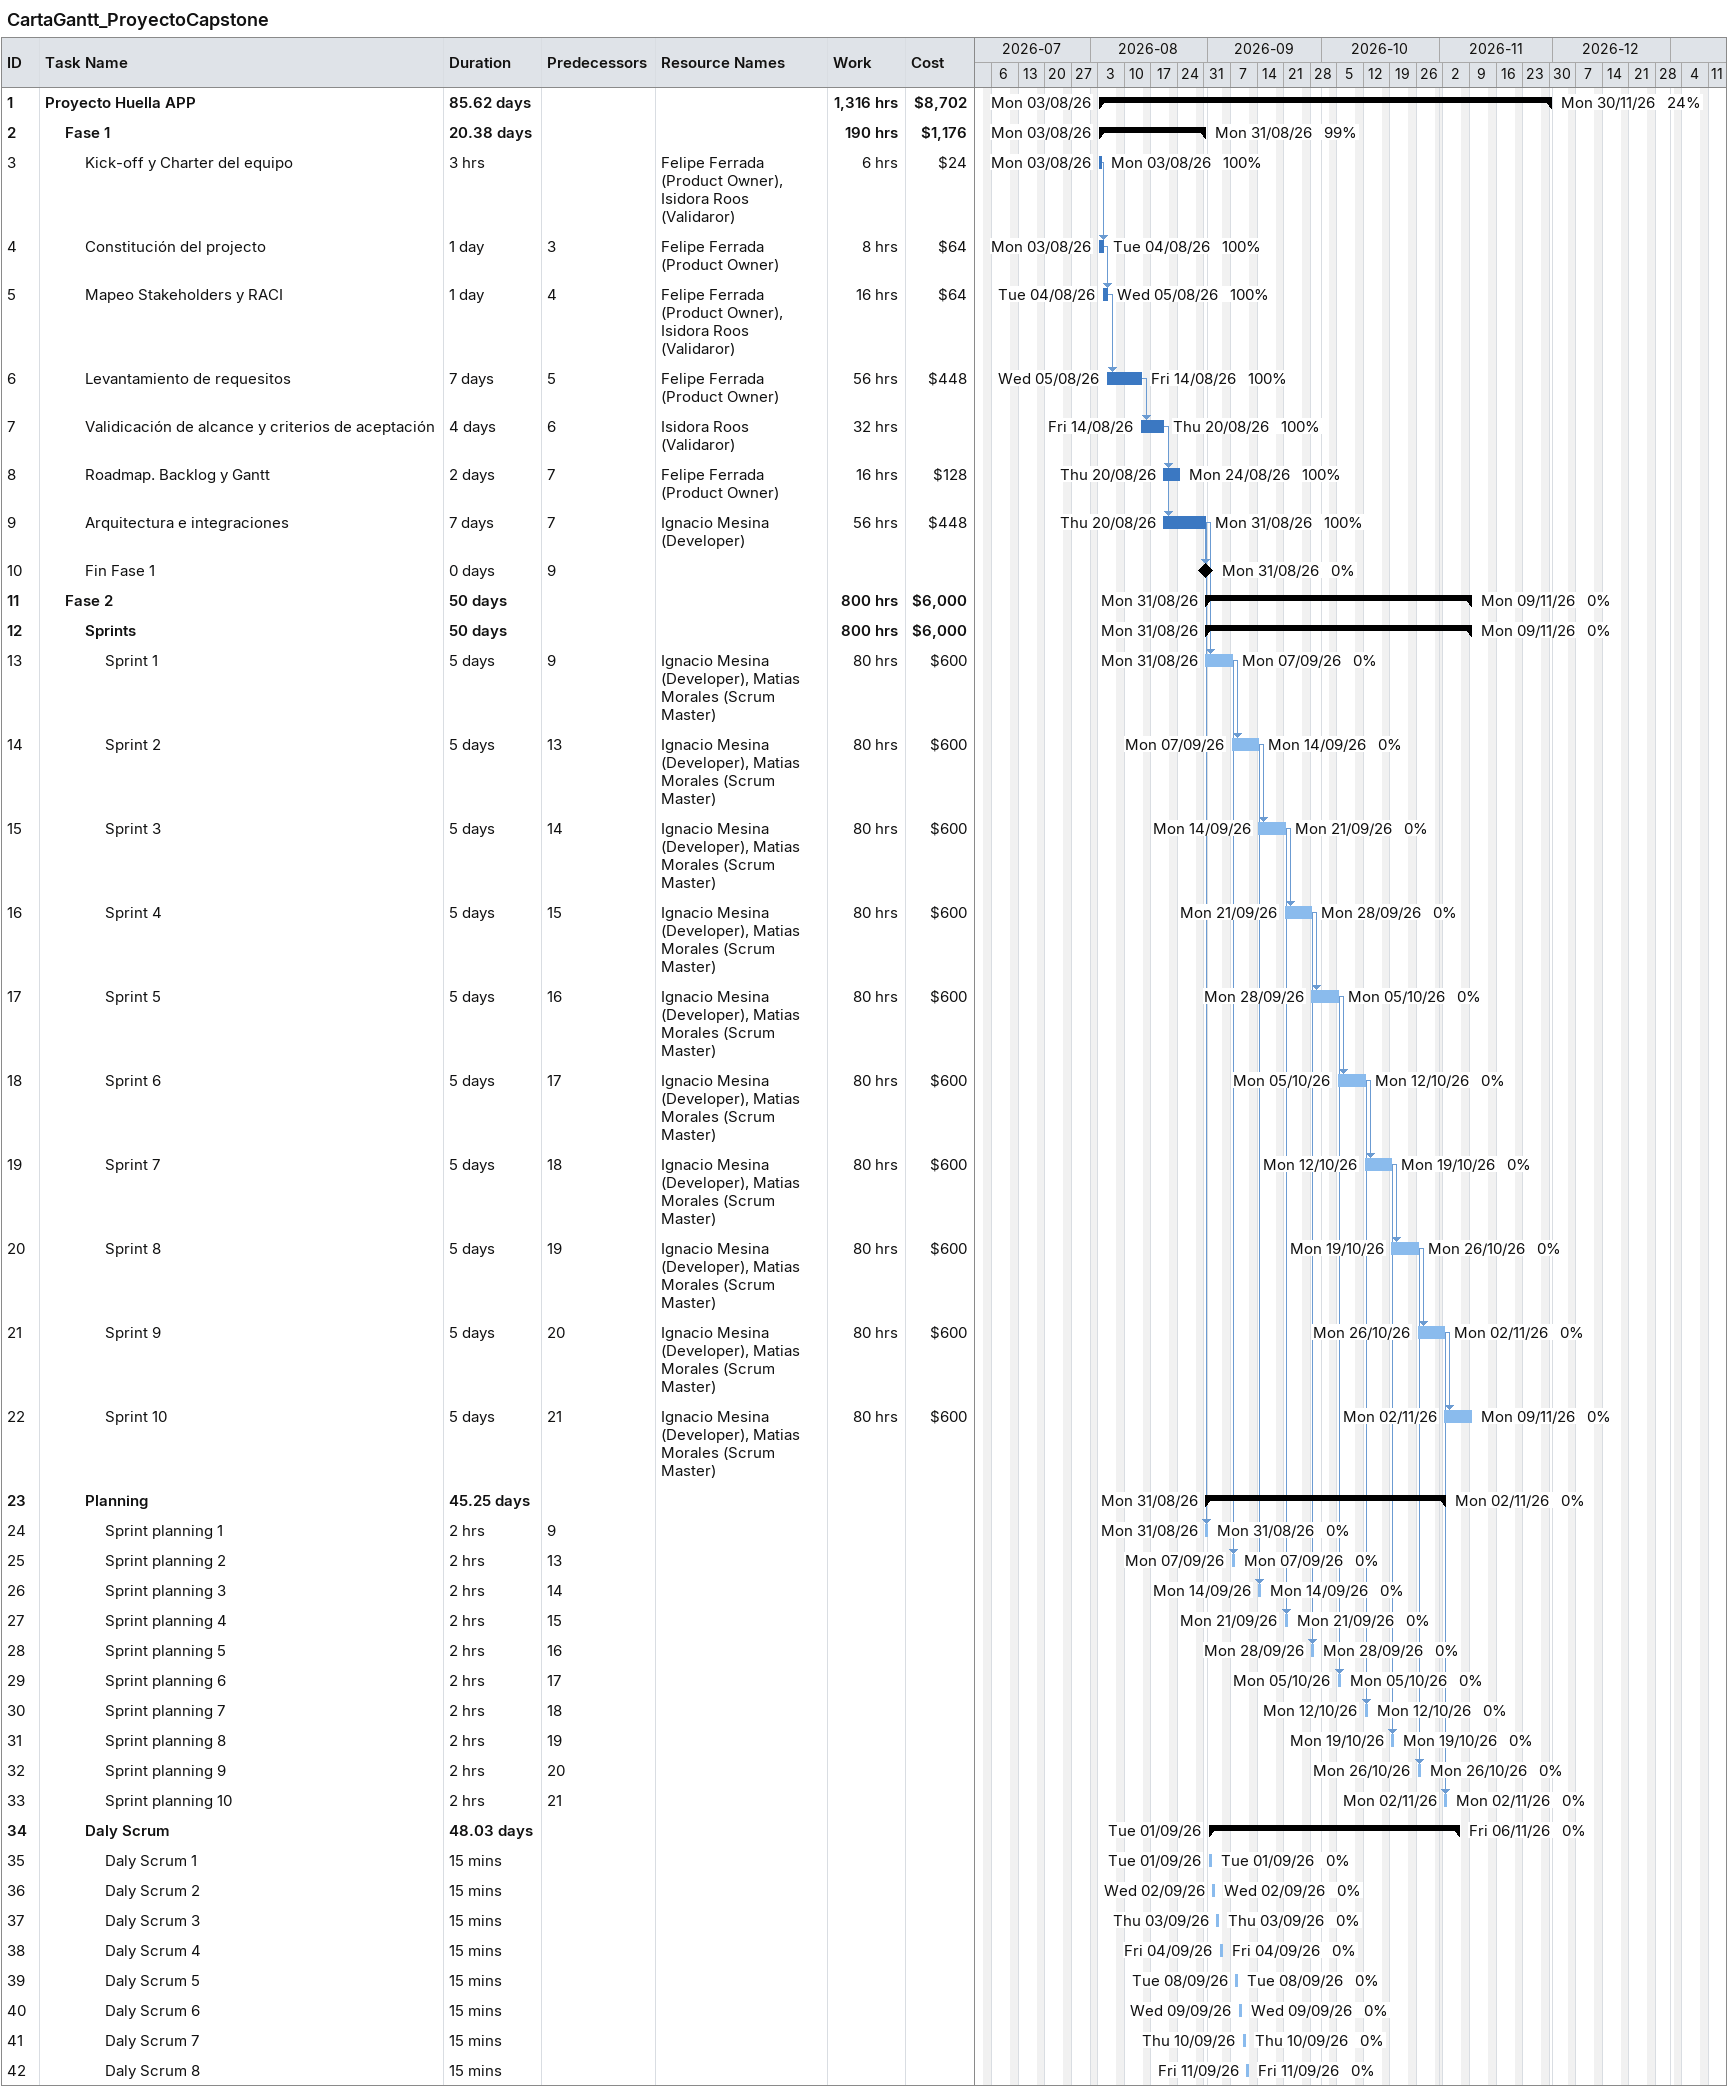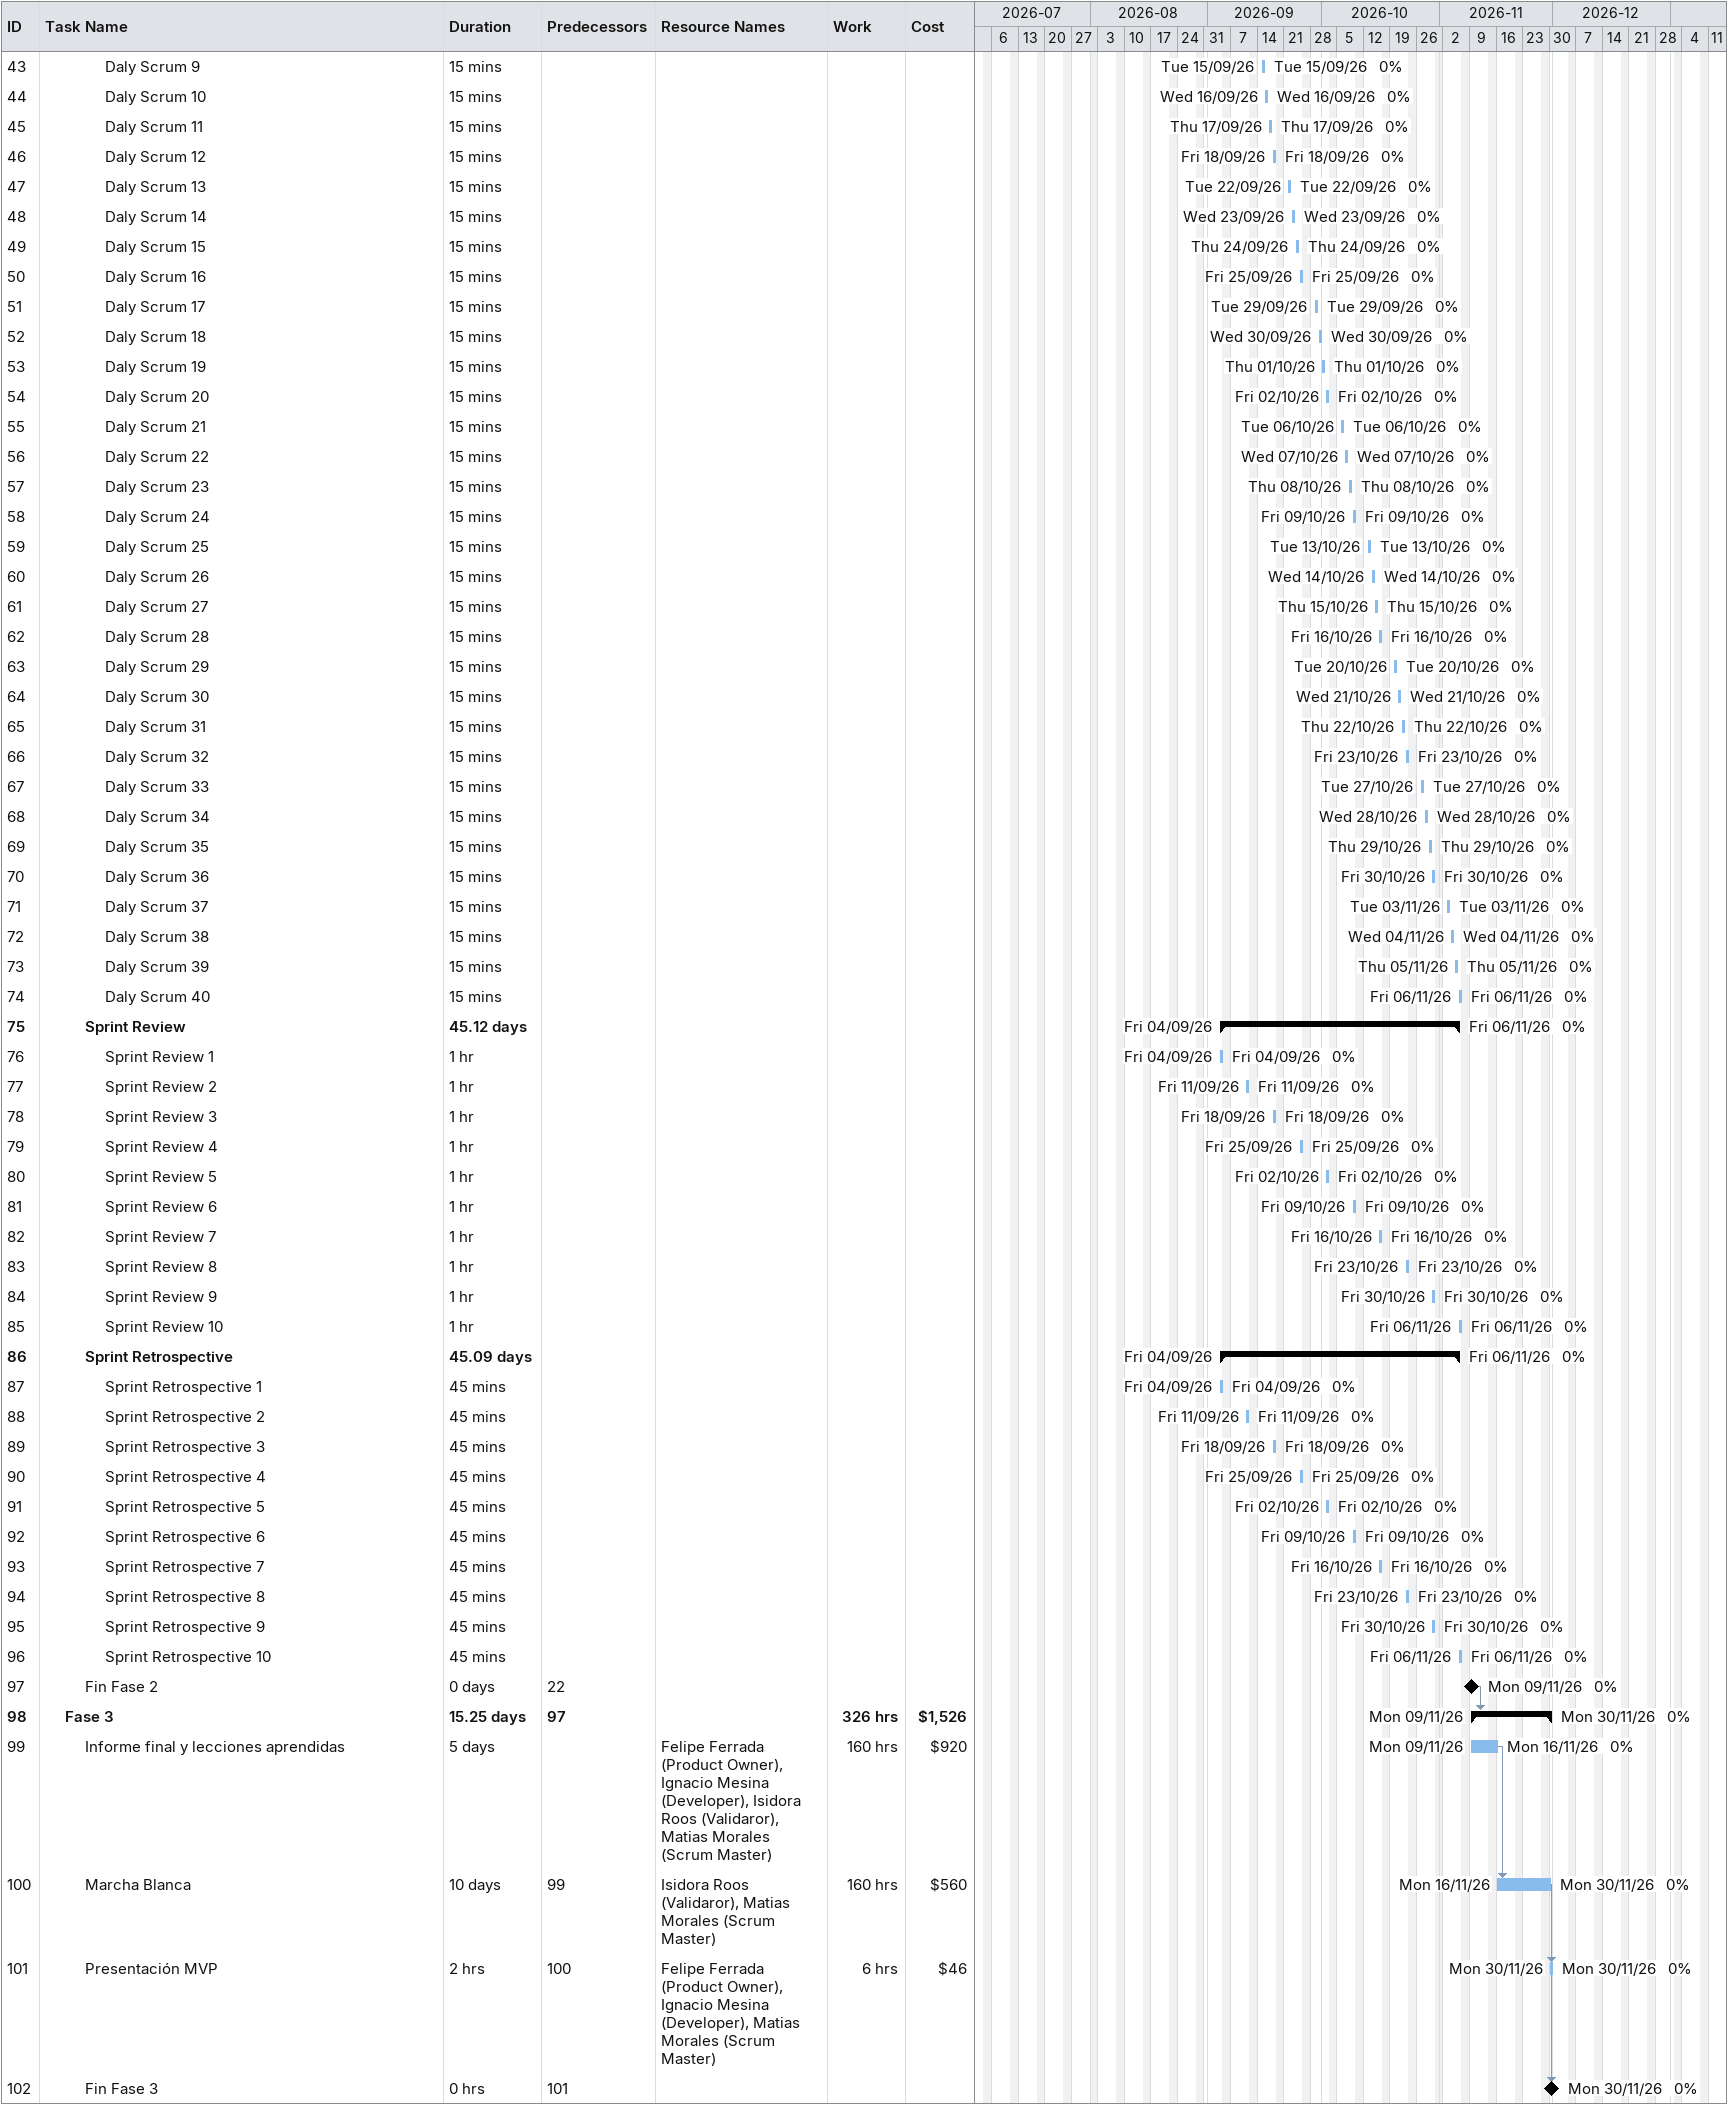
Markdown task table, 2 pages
CartaGantt_ProyectoCapstone

| ID | Level | Task | Duration | Start | Finish | Predecessors | Resources | % complete | Work (h) | Cost ($) |
|---|---|---|---|---|---|---|---|---|---|---|
| 1 | 1 | **Proyecto Huella APP** | 85.62d | 2026-08-03 | 2026-11-30 |  |  | 24 | 1316 | 8702 |
| 2 | 2 | **Fase 1** | 20.38d | 2026-08-03 | 2026-08-31 |  |  | 99 | 190 | 1176 |
| 3 | 3 | Kick-off y Charter del equipo | 3h | 2026-08-03 | 2026-08-03 |  | Felipe Ferrada (Product Owner), Isidora Roos (Validaror) | 100 | 6 | 24 |
| 4 | 3 | Constitución del projecto | 1d | 2026-08-03 | 2026-08-04 | 3 | Felipe Ferrada (Product Owner) | 100 | 8 | 64 |
| 5 | 3 | Mapeo Stakeholders y RACI | 1d | 2026-08-04 | 2026-08-05 | 4 | Felipe Ferrada (Product Owner), Isidora Roos (Validaror) | 100 | 16 | 64 |
| 6 | 3 | Levantamiento de requesitos | 7d | 2026-08-05 | 2026-08-14 | 5 | Felipe Ferrada (Product Owner) | 100 | 56 | 448 |
| 7 | 3 | Validicación de alcance y criterios de aceptación | 4d | 2026-08-14 | 2026-08-20 | 6 | Isidora Roos (Validaror) | 100 | 32 |  |
| 8 | 3 | Roadmap. Backlog y Gantt | 2d | 2026-08-20 | 2026-08-24 | 7 | Felipe Ferrada (Product Owner) | 100 | 16 | 128 |
| 9 | 3 | Arquitectura e integraciones | 7d | 2026-08-20 | 2026-08-31 | 7 | Ignacio Mesina (Developer) | 100 | 56 | 448 |
| 10 | 3 | Fin Fase 1 | 0d | 2026-08-31 | 2026-08-31 | 9 |  | 0 |  |  |
| 11 | 2 | **Fase 2** | 50d | 2026-08-31 | 2026-11-09 |  |  | 0 | 800 | 6000 |
| 12 | 3 | **Sprints** | 50d | 2026-08-31 | 2026-11-09 |  |  | 0 | 800 | 6000 |
| 13 | 4 | Sprint 1 | 5d | 2026-08-31 | 2026-09-07 | 9 | Ignacio Mesina (Developer), Matias Morales (Scrum Master) | 0 | 80 | 600 |
| 14 | 4 | Sprint 2 | 5d | 2026-09-07 | 2026-09-14 | 13 | Ignacio Mesina (Developer), Matias Morales (Scrum Master) | 0 | 80 | 600 |
| 15 | 4 | Sprint 3 | 5d | 2026-09-14 | 2026-09-21 | 14 | Ignacio Mesina (Developer), Matias Morales (Scrum Master) | 0 | 80 | 600 |
| 16 | 4 | Sprint 4 | 5d | 2026-09-21 | 2026-09-28 | 15 | Ignacio Mesina (Developer), Matias Morales (Scrum Master) | 0 | 80 | 600 |
| 17 | 4 | Sprint 5 | 5d | 2026-09-28 | 2026-10-05 | 16 | Ignacio Mesina (Developer), Matias Morales (Scrum Master) | 0 | 80 | 600 |
| 18 | 4 | Sprint 6 | 5d | 2026-10-05 | 2026-10-12 | 17 | Ignacio Mesina (Developer), Matias Morales (Scrum Master) | 0 | 80 | 600 |
| 19 | 4 | Sprint 7 | 5d | 2026-10-12 | 2026-10-19 | 18 | Ignacio Mesina (Developer), Matias Morales (Scrum Master) | 0 | 80 | 600 |
| 20 | 4 | Sprint 8 | 5d | 2026-10-19 | 2026-10-26 | 19 | Ignacio Mesina (Developer), Matias Morales (Scrum Master) | 0 | 80 | 600 |
| 21 | 4 | Sprint 9 | 5d | 2026-10-26 | 2026-11-02 | 20 | Ignacio Mesina (Developer), Matias Morales (Scrum Master) | 0 | 80 | 600 |
| 22 | 4 | Sprint 10 | 5d | 2026-11-02 | 2026-11-09 | 21 | Ignacio Mesina (Developer), Matias Morales (Scrum Master) | 0 | 80 | 600 |
| 23 | 3 | **Planning** | 45.25d | 2026-08-31 | 2026-11-02 |  |  | 0 |  |  |
| 24 | 4 | Sprint planning 1 | 2h | 2026-08-31 | 2026-08-31 | 9 |  | 0 |  |  |
| 25 | 4 | Sprint planning 2 | 2h | 2026-09-07 | 2026-09-07 | 13 |  | 0 |  |  |
| 26 | 4 | Sprint planning 3 | 2h | 2026-09-14 | 2026-09-14 | 14 |  | 0 |  |  |
| 27 | 4 | Sprint planning 4 | 2h | 2026-09-21 | 2026-09-21 | 15 |  | 0 |  |  |
| 28 | 4 | Sprint planning 5 | 2h | 2026-09-28 | 2026-09-28 | 16 |  | 0 |  |  |
| 29 | 4 | Sprint planning 6 | 2h | 2026-10-05 | 2026-10-05 | 17 |  | 0 |  |  |
| 30 | 4 | Sprint planning 7 | 2h | 2026-10-12 | 2026-10-12 | 18 |  | 0 |  |  |
| 31 | 4 | Sprint planning 8 | 2h | 2026-10-19 | 2026-10-19 | 19 |  | 0 |  |  |
| 32 | 4 | Sprint planning 9 | 2h | 2026-10-26 | 2026-10-26 | 20 |  | 0 |  |  |
| 33 | 4 | Sprint planning 10 | 2h | 2026-11-02 | 2026-11-02 | 21 |  | 0 |  |  |
| 34 | 3 | **Daly Scrum** | 48.03d | 2026-09-01 | 2026-11-06 |  |  | 0 |  |  |
| 35 | 4 | Daly Scrum 1 | 15min | 2026-09-01 | 2026-09-01 |  |  | 0 |  |  |
| 36 | 4 | Daly Scrum 2 | 15min | 2026-09-02 | 2026-09-02 |  |  | 0 |  |  |
| 37 | 4 | Daly Scrum 3 | 15min | 2026-09-03 | 2026-09-03 |  |  | 0 |  |  |
| 38 | 4 | Daly Scrum 4 | 15min | 2026-09-04 | 2026-09-04 |  |  | 0 |  |  |
| 39 | 4 | Daly Scrum 5 | 15min | 2026-09-08 | 2026-09-08 |  |  | 0 |  |  |
| 40 | 4 | Daly Scrum 6 | 15min | 2026-09-09 | 2026-09-09 |  |  | 0 |  |  |
| 41 | 4 | Daly Scrum 7 | 15min | 2026-09-10 | 2026-09-10 |  |  | 0 |  |  |
| 42 | 4 | Daly Scrum 8 | 15min | 2026-09-11 | 2026-09-11 |  |  | 0 |  |  |
| 43 | 4 | Daly Scrum 9 | 15min | 2026-09-15 | 2026-09-15 |  |  | 0 |  |  |
| 44 | 4 | Daly Scrum 10 | 15min | 2026-09-16 | 2026-09-16 |  |  | 0 |  |  |
| 45 | 4 | Daly Scrum 11 | 15min | 2026-09-17 | 2026-09-17 |  |  | 0 |  |  |
| 46 | 4 | Daly Scrum 12 | 15min | 2026-09-18 | 2026-09-18 |  |  | 0 |  |  |
| 47 | 4 | Daly Scrum 13 | 15min | 2026-09-22 | 2026-09-22 |  |  | 0 |  |  |
| 48 | 4 | Daly Scrum 14 | 15min | 2026-09-23 | 2026-09-23 |  |  | 0 |  |  |
| 49 | 4 | Daly Scrum 15 | 15min | 2026-09-24 | 2026-09-24 |  |  | 0 |  |  |
| 50 | 4 | Daly Scrum 16 | 15min | 2026-09-25 | 2026-09-25 |  |  | 0 |  |  |
| 51 | 4 | Daly Scrum 17 | 15min | 2026-09-29 | 2026-09-29 |  |  | 0 |  |  |
| 52 | 4 | Daly Scrum 18 | 15min | 2026-09-30 | 2026-09-30 |  |  | 0 |  |  |
| 53 | 4 | Daly Scrum 19 | 15min | 2026-10-01 | 2026-10-01 |  |  | 0 |  |  |
| 54 | 4 | Daly Scrum 20 | 15min | 2026-10-02 | 2026-10-02 |  |  | 0 |  |  |
| 55 | 4 | Daly Scrum 21 | 15min | 2026-10-06 | 2026-10-06 |  |  | 0 |  |  |
| 56 | 4 | Daly Scrum 22 | 15min | 2026-10-07 | 2026-10-07 |  |  | 0 |  |  |
| 57 | 4 | Daly Scrum 23 | 15min | 2026-10-08 | 2026-10-08 |  |  | 0 |  |  |
| 58 | 4 | Daly Scrum 24 | 15min | 2026-10-09 | 2026-10-09 |  |  | 0 |  |  |
| 59 | 4 | Daly Scrum 25 | 15min | 2026-10-13 | 2026-10-13 |  |  | 0 |  |  |
| 60 | 4 | Daly Scrum 26 | 15min | 2026-10-14 | 2026-10-14 |  |  | 0 |  |  |
| 61 | 4 | Daly Scrum 27 | 15min | 2026-10-15 | 2026-10-15 |  |  | 0 |  |  |
| 62 | 4 | Daly Scrum 28 | 15min | 2026-10-16 | 2026-10-16 |  |  | 0 |  |  |
| 63 | 4 | Daly Scrum 29 | 15min | 2026-10-20 | 2026-10-20 |  |  | 0 |  |  |
| 64 | 4 | Daly Scrum 30 | 15min | 2026-10-21 | 2026-10-21 |  |  | 0 |  |  |
| 65 | 4 | Daly Scrum 31 | 15min | 2026-10-22 | 2026-10-22 |  |  | 0 |  |  |
| 66 | 4 | Daly Scrum 32 | 15min | 2026-10-23 | 2026-10-23 |  |  | 0 |  |  |
| 67 | 4 | Daly Scrum 33 | 15min | 2026-10-27 | 2026-10-27 |  |  | 0 |  |  |
| 68 | 4 | Daly Scrum 34 | 15min | 2026-10-28 | 2026-10-28 |  |  | 0 |  |  |
| 69 | 4 | Daly Scrum 35 | 15min | 2026-10-29 | 2026-10-29 |  |  | 0 |  |  |
| 70 | 4 | Daly Scrum 36 | 15min | 2026-10-30 | 2026-10-30 |  |  | 0 |  |  |
| 71 | 4 | Daly Scrum 37 | 15min | 2026-11-03 | 2026-11-03 |  |  | 0 |  |  |
| 72 | 4 | Daly Scrum 38 | 15min | 2026-11-04 | 2026-11-04 |  |  | 0 |  |  |
| 73 | 4 | Daly Scrum 39 | 15min | 2026-11-05 | 2026-11-05 |  |  | 0 |  |  |
| 74 | 4 | Daly Scrum 40 | 15min | 2026-11-06 | 2026-11-06 |  |  | 0 |  |  |
| 75 | 3 | **Sprint Review** | 45.12d | 2026-09-04 | 2026-11-06 |  |  | 0 |  |  |
| 76 | 4 | Sprint Review 1 | 1h | 2026-09-04 | 2026-09-04 |  |  | 0 |  |  |
| 77 | 4 | Sprint Review 2 | 1h | 2026-09-11 | 2026-09-11 |  |  | 0 |  |  |
| 78 | 4 | Sprint Review 3 | 1h | 2026-09-18 | 2026-09-18 |  |  | 0 |  |  |
| 79 | 4 | Sprint Review 4 | 1h | 2026-09-25 | 2026-09-25 |  |  | 0 |  |  |
| 80 | 4 | Sprint Review 5 | 1h | 2026-10-02 | 2026-10-02 |  |  | 0 |  |  |
| 81 | 4 | Sprint Review 6 | 1h | 2026-10-09 | 2026-10-09 |  |  | 0 |  |  |
| 82 | 4 | Sprint Review 7 | 1h | 2026-10-16 | 2026-10-16 |  |  | 0 |  |  |
| 83 | 4 | Sprint Review 8 | 1h | 2026-10-23 | 2026-10-23 |  |  | 0 |  |  |
| 84 | 4 | Sprint Review 9 | 1h | 2026-10-30 | 2026-10-30 |  |  | 0 |  |  |
| 85 | 4 | Sprint Review 10 | 1h | 2026-11-06 | 2026-11-06 |  |  | 0 |  |  |
| 86 | 3 | **Sprint Retrospective** | 45.09d | 2026-09-04 | 2026-11-06 |  |  | 0 |  |  |
| 87 | 4 | Sprint Retrospective 1 | 45min | 2026-09-04 | 2026-09-04 |  |  | 0 |  |  |
| 88 | 4 | Sprint Retrospective 2 | 45min | 2026-09-11 | 2026-09-11 |  |  | 0 |  |  |
| 89 | 4 | Sprint Retrospective 3 | 45min | 2026-09-18 | 2026-09-18 |  |  | 0 |  |  |
| 90 | 4 | Sprint Retrospective 4 | 45min | 2026-09-25 | 2026-09-25 |  |  | 0 |  |  |
| 91 | 4 | Sprint Retrospective 5 | 45min | 2026-10-02 | 2026-10-02 |  |  | 0 |  |  |
| 92 | 4 | Sprint Retrospective 6 | 45min | 2026-10-09 | 2026-10-09 |  |  | 0 |  |  |
| 93 | 4 | Sprint Retrospective 7 | 45min | 2026-10-16 | 2026-10-16 |  |  | 0 |  |  |
| 94 | 4 | Sprint Retrospective 8 | 45min | 2026-10-23 | 2026-10-23 |  |  | 0 |  |  |
| 95 | 4 | Sprint Retrospective 9 | 45min | 2026-10-30 | 2026-10-30 |  |  | 0 |  |  |
| 96 | 4 | Sprint Retrospective 10 | 45min | 2026-11-06 | 2026-11-06 |  |  | 0 |  |  |
| 97 | 3 | Fin Fase 2 | 0d | 2026-11-09 | 2026-11-09 | 22 |  | 0 |  |  |
| 98 | 2 | **Fase 3** | 15.25d | 2026-11-09 | 2026-11-30 | 97 |  | 0 | 326 | 1526 |
| 99 | 3 | Informe final y lecciones aprendidas | 5d | 2026-11-09 | 2026-11-16 |  | Felipe Ferrada (Product Owner), Ignacio Mesina (Developer), Isidora Roos (Validaror), Matias Morales (Scrum Master) | 0 | 160 | 920 |
| 100 | 3 | Marcha Blanca | 10d | 2026-11-16 | 2026-11-30 | 99 | Isidora Roos (Validaror), Matias Morales (Scrum Master) | 0 | 160 | 560 |
| 101 | 3 | Presentación MVP | 2h | 2026-11-30 | 2026-11-30 | 100 | Felipe Ferrada (Product Owner), Ignacio Mesina (Developer), Matias Morales (Scrum Master) | 0 | 6 | 46 |
| 102 | 3 | Fin Fase 3 | 0h | 2026-11-30 | 2026-11-30 | 101 |  | 0 |  |  |
